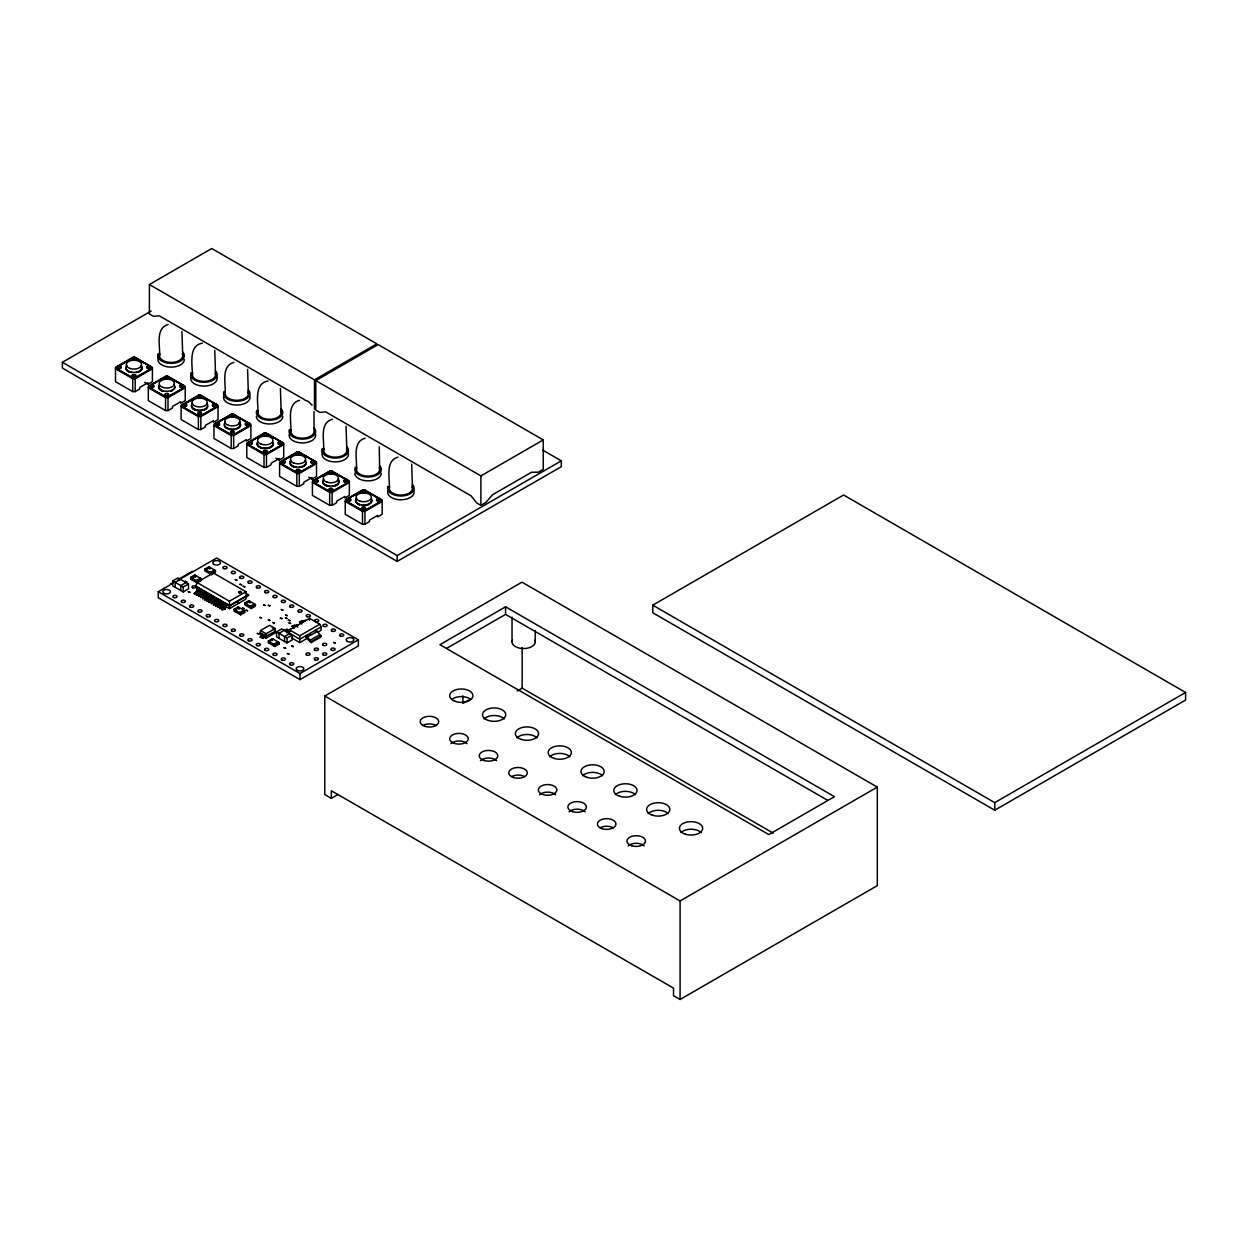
<?xml version="1.0" encoding="UTF-8"?>
<svg xmlns="http://www.w3.org/2000/svg" width="1248" height="1248" viewBox="0 0 1248 1248"><rect width="100%" height="100%" fill="white"/><g stroke="black" fill="none" stroke-linecap="round" stroke-linejoin="round"><path stroke-width="1.5" d="M116.392 367.115L116.392 368.628L132.974 378.206L134.94 378.191L151.507 368.628L151.507 367.13L134.924 357.552L132.974 357.552L116.392 367.489L132.974 357.926M149.214 386.069L149.214 387.582L165.797 397.145L167.762 397.145L184.33 387.582L184.33 386.069L167.747 376.506L165.797 376.506L149.214 386.069L165.797 376.88L167.747 376.88L184.33 386.069M182.036 405.023L182.036 406.52L198.619 416.099L200.585 416.099L217.152 406.52L217.152 405.023L200.569 395.444L198.619 395.444L182.036 405.397L200.569 395.444M214.859 423.977L214.859 425.474L231.442 435.053L233.407 435.053L249.974 425.474L249.974 423.977L233.392 414.398L231.442 414.398L214.859 423.977L231.442 414.773L233.392 414.773L249.974 423.977M247.681 442.915L247.681 444.428L264.264 453.991L266.23 453.991L282.797 444.428L282.797 442.915L266.214 433.352L264.264 433.352L247.681 443.29L264.264 433.352A1.856 1.076 0 0 1 267.103 434.195A1.856 1.076 0 0 1 264.311 435.131A1.856 1.076 0 0 1 264.311 433.274M280.504 461.869L280.504 463.382L297.086 472.945L299.052 472.945L315.619 463.382L315.619 461.869L299.036 452.306L297.086 452.306L280.504 462.244L297.086 452.306M313.326 480.823L313.326 482.321L329.909 491.899L331.874 491.899L348.442 482.321L348.442 480.823L331.859 471.245L329.893 471.245L313.326 480.823L329.893 471.619L331.859 471.619L348.442 480.823M346.148 499.762L346.148 501.275L362.731 510.853L364.697 510.853L381.264 501.275L381.264 499.777L364.681 490.199L362.716 490.199L346.148 499.762L362.716 490.573L364.681 490.573L381.264 499.777M260.239 632.72L260.52 630.536L269.599 625.295L275.184 628.508L275.168 632.939L266.167 638.134L260.598 634.92L260.239 632.72L266.152 636.121L266.167 638.134M260.333 636.605L262.626 637.931L264.342 635.076L263.531 638.149L260.333 637.338L261.144 634.28L262.111 634.483M195.967 586.232L196.903 582.442L213.361 572.941L245.903 591.724L246.839 596.092L245.622 599.305L229.445 608.65L197.2 590.023L195.967 586.232L229.445 605.561L246.839 595.514M195.998 592.176L198.354 587.605L196.295 592.582L194.251 593.767L195.998 592.176L196.981 592.753L199.337 588.182L197.278 593.143L194.251 593.767M198.136 593.408L200.491 588.838L198.432 593.814L196.388 595L198.136 593.408L199.118 593.986L201.474 589.399L199.415 594.376L196.388 595M200.273 594.641L202.613 590.07L200.569 595.046L198.51 596.232L200.273 594.641L201.256 595.218L203.596 590.632L201.552 595.608L198.51 596.232M202.41 595.873L204.75 591.302L202.706 596.279L200.647 597.464L202.41 595.873L203.393 596.45L205.733 591.864L203.689 596.84L200.647 597.464M204.532 597.106L206.887 592.535L204.828 597.511L202.784 598.697L204.532 597.106L205.53 597.683L207.87 593.096L205.811 598.073L202.784 598.697M206.669 598.338L209.024 593.767L206.965 598.744L204.922 599.929L206.669 598.338L207.652 598.915L210.007 594.329L207.948 599.305L204.922 599.929M208.806 599.57L211.146 595L209.102 599.976L207.043 601.162L208.806 599.57L209.789 600.148L212.129 595.561L210.085 600.538L207.043 601.162M210.943 600.803L213.283 596.232L211.24 601.208L209.18 602.394L210.943 600.803L211.926 601.38L214.266 596.794L212.222 601.77L209.18 602.394M213.065 602.035L215.42 597.464L213.361 602.441L211.318 603.626L213.065 602.035L214.063 602.597L216.403 598.026L214.344 603.002L211.318 603.626M215.202 603.268L217.558 598.697L215.498 603.673L213.455 604.843L215.202 603.268L216.185 603.829L218.54 599.258L216.481 604.235L213.455 604.843M217.339 604.5L219.679 599.929L217.636 604.906L215.576 606.076L217.339 604.5L218.322 605.062L220.662 600.491L218.618 605.467L215.576 606.076M219.476 605.732L221.816 601.162L219.773 606.122L217.714 607.308L219.476 605.732L220.459 606.294L222.799 601.723L220.756 606.7L217.714 607.308M221.598 606.965L223.954 602.394L221.894 607.355L219.851 608.54L221.598 606.965L222.596 607.526L224.936 602.956L222.877 607.932L219.851 608.54M223.735 608.197L226.091 603.626L224.032 608.587L221.988 609.773L223.735 608.197L224.718 608.759L227.074 604.188L225.014 609.164L221.988 609.773M289.583 629.928L288.257 632.611L299.754 639.241L321.079 626.933L319.769 624.234L309.598 618.368L289.583 629.928L299.754 635.794L319.769 624.234M224.141 391.42L223.985 391.638A13.229 7.644 0 0 0 238.493 401.185A13.229 7.644 0 0 0 248.227 389.797M256.963 410.374L256.807 410.576A13.229 7.644 0 0 0 271.315 420.139A13.229 7.644 0 0 0 281.05 408.736M355.43 467.22L355.274 467.438A13.229 7.644 0 0 0 369.782 476.986A13.229 7.644 0 0 0 379.517 465.582M288.522 631.426L286.619 632.767L288.928 631.441L286.79 629.257L288.553 630.271L290.566 629.008L286.26 631.613L288.257 630.334L290.238 631.472M117.936 366.896L117.624 367.115A1.856 1.076 0 0 0 117.811 368.41L118.186 368.597A1.856 1.076 0 0 0 120.432 368.488L120.744 368.269A1.856 1.076 0 0 0 120.557 366.974L120.557 366.974M294.169 628.399L292.032 626.231L293.81 627.245L295.807 625.981L297.788 627.12M301.72 624.047L299.582 621.863L301.361 622.892L303.358 621.629M149.386 284.528L211.739 248.524L376.834 343.84L314.48 379.844L149.386 284.528L149.386 313.981L153.488 316.352L159.245 315.791L304.606 399.734M542.786 450.154L561.304 460.84L561.304 466.674L397.192 561.413L62.4 368.129L62.4 362.294L151.148 311.048M116.392 368.628L132.974 377.832L134.94 377.832L151.507 368.628M115.487 368.768L132.725 378.721L135.19 378.721L152.412 368.768M147.904 384.259L152.412 381.654L152.412 367.349L135.19 357.396L132.725 357.396L115.487 367.349L115.487 381.654L132.725 391.607L135.19 391.607L139.698 389.002L139.698 387.488L147.904 382.746L147.904 384.259L144.612 382.372M149.214 387.582L165.797 396.77L167.762 396.77L184.33 387.582M148.309 387.722L165.547 397.675L168.012 397.675L185.234 387.722M168.012 410.561L172.52 407.956L172.52 406.442L180.726 401.7L180.726 403.213L185.234 400.608L185.234 386.303L168.012 376.35L165.547 376.35L148.309 386.303L148.309 400.608L165.547 410.561L168.012 410.561L168.012 397.675M182.036 406.52L198.619 415.724L200.585 415.724L217.152 406.52M181.132 406.676L198.37 416.614L200.834 416.614L218.057 406.676M200.834 429.499L205.343 426.894L205.343 425.381L213.548 420.654L213.548 422.167L218.057 419.562L218.057 405.257L200.834 395.304L198.37 395.304L181.132 405.257L181.132 419.562L198.37 429.499L200.834 429.499L200.834 416.614M315.791 380.593L378.144 344.588L543.239 439.904L543.239 469.357L538.372 472.181L531.554 472.243L492.57 494.738L485.753 502.554L480.886 505.362L476.767 502.991L471.026 495.799L325.65 411.871L319.894 412.417L315.791 410.046L315.791 380.593L480.886 475.909L543.239 439.904M214.859 425.474L231.442 434.678L233.407 434.678L249.974 425.474M213.954 425.615L231.192 435.568L233.657 435.568L250.879 425.615M233.657 448.453L238.165 445.848L238.165 444.335L246.371 439.592L246.371 441.121L250.879 438.5L250.879 424.195L233.657 414.258L231.192 414.258L213.954 424.195L213.954 438.5L231.192 448.453L233.657 448.453L233.657 435.568M247.681 444.428L264.264 453.632L266.23 453.617L282.797 444.428M246.776 444.569L264.014 454.522L266.479 454.522L283.702 444.569M279.193 460.06L283.702 457.454L283.702 443.149L266.479 433.196L264.014 433.196L246.776 443.149L246.776 457.454L264.014 467.407L266.479 467.407L270.988 464.802L270.988 463.289L279.193 458.546L279.193 460.06L275.902 458.172M280.504 463.382L297.086 472.571L299.052 472.571L315.619 463.382M279.599 463.523L296.837 473.476L299.302 473.476L316.524 463.523M312.016 479.014L316.524 476.408L316.524 462.103L299.302 452.15L296.837 452.15L279.599 462.103L279.599 476.408L296.837 486.361L299.302 486.361L303.81 483.756L303.81 482.227L312.016 477.5L312.016 479.014L308.724 477.11M172.739 580.928L177.996 577.902L188.495 583.97L188.495 588.884L183.238 591.926L172.739 585.858L172.739 580.928L183.238 586.997L188.495 583.97M170.43 583.986L173.566 582.176M178.277 579.446L192.41 571.288M178.277 580.164L216.637 558.028L358.363 639.85L358.363 645.918L300.004 679.614L158.278 597.776L158.278 591.724L173.285 583.05M313.326 482.321L329.909 491.525L331.874 491.525L348.442 482.321M180.445 579.322L175.204 582.348L175.204 587.278M312.421 482.477L329.659 492.414L332.124 492.414L349.346 482.477M190.632 577.325L197.184 581.116L197.184 582.816L190.632 579.025L190.632 577.325L194.735 574.954L201.287 578.744L201.287 580.445L198.557 582.02M204.797 569.135L208.9 566.764L215.467 570.554L215.467 572.27L211.364 574.642L204.797 570.851L204.797 569.135L211.364 572.926L215.467 570.554M190.632 579.025L194.735 576.654L194.735 574.954M186.03 582.535L180.773 585.577L180.773 590.507M197.184 581.116L201.287 578.744M332.124 505.3L336.632 502.694L336.632 501.181L344.838 496.454L344.838 497.968L349.346 495.362L349.346 481.057L332.124 471.104L329.659 471.104L312.421 481.057L312.421 495.362L329.659 505.3L332.124 505.3L332.124 492.414M194.251 593.19L196.981 592.753M196.388 594.422L199.118 593.986M198.51 595.655L201.256 595.218M200.647 596.887L203.393 596.45M202.784 598.12L205.53 597.683M204.922 599.352L207.652 598.915M346.148 501.275L362.731 510.479L364.697 510.479L381.264 501.275M207.043 600.584L209.789 600.148M345.244 501.415L362.482 511.368L364.931 511.368L382.169 501.415M209.18 601.817L211.926 601.38M211.318 603.049L214.063 602.597M213.455 604.282L216.185 603.829M215.576 605.514L218.322 605.062M217.714 606.746L220.459 606.294M196.903 582.442L229.445 601.224L245.903 591.724M364.931 524.254L369.455 521.648L369.455 520.135L377.66 515.393L377.66 516.906L382.169 514.301L382.169 499.996L364.931 490.058L362.482 490.058L345.244 499.996L345.244 514.301L362.482 524.254L364.931 524.254L364.931 511.368M219.851 607.979L222.596 607.526M221.988 609.211L224.718 608.759M248.57 595L247.588 594.422L248.57 595L229.445 606.122L195.967 586.794M248.57 595.561L245.528 596.185M234.047 609.305L238.15 606.934L244.717 610.724L244.717 612.44L240.614 614.812L234.047 611.021L234.047 609.305L240.614 613.096L244.717 610.724M244.717 603.065L248.82 600.694L255.372 604.484L255.372 606.185L251.269 608.556L244.717 604.765L244.717 603.065L251.269 606.856L255.372 604.484M254.389 603.907L250.286 606.278L250.286 607.994L254.389 605.623M243.734 610.163L239.632 612.534L239.632 614.234L243.734 611.863L244.717 612.44M62.4 362.294L397.192 555.578L561.304 460.84M260.52 630.536L266.105 633.75L275.184 628.508M260.333 637.338L261.238 636.823M273.702 629.678L274.622 629.148L272.314 627.822M276.541 631.925L281.783 628.898L292.282 634.951L292.282 639.881L287.04 642.923L276.541 636.854L276.541 631.925L287.04 637.993L292.282 634.951M284.248 630.318L278.99 633.344L278.99 638.274M284.482 630.583L286.79 629.257M292.032 626.231L298.116 624.655L293.81 627.245M299.582 621.863L305.666 620.287L301.361 622.892M299.582 622.814L301.891 620.537M268.304 641.035L272.407 638.664L278.975 642.455L278.975 644.155L274.872 646.526L268.304 642.736L268.304 641.035L274.872 644.826L278.975 642.455M273.39 639.226L269.287 641.597L269.287 643.297M289.832 633.532L284.575 636.574L284.575 641.488M305.495 636.87L311.236 642.611L321.079 636.932L321.079 635.981L311.236 641.675L307.46 637.073L305.495 635.934L305.495 636.87L310.424 634.031M307.46 637.073L317.304 631.379L321.079 635.981M291.548 637.884L299.754 642.611L307.96 637.884M317.803 632.19L321.079 630.302L321.079 626.933M309.473 640.645L319.316 634.967M158.278 591.724L300.004 673.546L358.363 639.85M324.761 696.025L521.96 582.161L877.297 787.098L877.297 885.628L680.082 999.476L673.514 995.701L673.514 988.12L331.328 790.764L331.328 798.346L324.761 794.555L324.761 696.025L680.082 900.947L877.297 787.098M505.565 606.793L439.92 644.686L768.799 834.569L834.444 796.676L505.565 606.793L505.565 614.375L827.705 800.358M446.659 648.383L505.565 614.375M471.104 698.693L462.899 703.435L462.899 695.854M652.766 605.186L843.586 495.004L1185.6 692.468L1185.6 700.05L994.765 810.217L652.766 612.768L652.766 605.186L994.765 802.636L1185.6 692.468M331.328 798.346L337.896 794.555M517.14 691.064L522.163 688.163L773.183 833.102M147.716 366.787L147.358 366.974A1.856 1.076 0 0 0 147.155 368.269L147.467 368.488A1.856 1.076 0 0 0 149.729 368.597L150.088 368.41A1.856 1.076 0 0 0 150.29 367.115L149.978 366.896A1.856 1.076 0 0 0 149.12 366.647M279.006 442.588L278.632 442.759A1.856 1.076 0 0 0 278.444 444.07L278.756 444.272A1.856 1.076 0 0 0 281.018 444.397L281.377 444.21A1.856 1.076 0 0 0 281.58 442.915L281.315 442.728M237.65 602.503L239.226 603.018L237.65 603.268M168.215 324.511C154.97 328.146 160.399 346.258 159.526 355.711M233.86 362.419C220.615 366.054 226.044 384.166 225.17 393.604A11.606 6.692 0 0 0 238.29 400.249A11.606 6.692 0 0 0 247.978 391.872M299.504 400.312C286.26 403.946 291.689 422.058 290.815 431.512M332.327 419.266C319.082 422.9 324.511 441.012 323.638 450.466M365.149 438.22C351.905 441.839 357.334 459.95 356.46 469.404M397.972 457.158C384.712 460.793 390.156 478.904 389.267 488.358M202.441 343.138C188.027 345.446 192.566 365.009 192.348 374.665M268.086 381.03C253.672 383.354 258.211 402.917 257.993 412.558M305.308 400.312L308.209 401.372L312.125 405.179M153.005 385.741L153.379 385.913A1.856 1.076 0 0 1 153.566 387.223L153.254 387.426A1.856 1.076 0 0 1 151.008 387.535L150.634 387.364A1.856 1.076 0 0 1 150.446 386.053L150.758 385.85A1.856 1.076 0 0 1 151.616 385.585M251.472 442.588L251.846 442.759A1.856 1.076 0 0 1 252.034 444.07L251.722 444.288A1.856 1.076 0 0 1 249.46 444.397L249.101 444.21A1.856 1.076 0 0 1 248.914 442.915M202.238 396.786L217.152 405.023M317.304 631.379L315.338 630.24L315.338 631.192M201.287 580.445L200.304 578.183L196.201 580.538L196.201 582.254M197.496 588.104L198.775 589.056M199.633 589.321L200.912 590.288M201.77 590.554L203.05 591.521M203.908 591.786L205.187 592.753M206.029 593.018L207.308 593.986M208.166 594.251L209.446 595.218M210.304 595.483L211.583 596.45M212.441 596.716L213.72 597.683M214.562 597.948L215.842 598.915M216.7 599.18L217.979 600.148M218.837 600.413L220.116 601.38M220.974 601.645L222.253 602.612M223.096 602.878L224.375 603.845M225.233 604.11L226.512 605.077M196.295 592.582L197.278 593.143M198.432 593.814L199.415 594.376M200.569 595.046L201.552 595.608M202.706 596.279L203.689 596.84M204.828 597.511L205.811 598.073M206.965 598.744L207.948 599.305M209.102 599.976L210.085 600.538M211.24 601.208L212.222 601.77M213.361 602.441L214.344 603.002M215.498 603.673L216.481 604.235M217.636 604.906L218.618 605.467M219.773 606.122L220.756 606.7M221.894 607.355L222.877 607.932M224.032 608.587L225.014 609.164M278.975 644.155L277.992 641.878L273.889 644.249L273.889 645.949M261.144 634.28L263.437 635.606M260.723 636.371L263.531 638.149M239.132 593.377L239.429 592.114L241.472 592.597M411.7 464.147L412.48 488.358M346.055 426.239L346.835 450.466M280.41 388.346L281.19 412.558M247.588 369.392L248.368 393.604M214.765 350.438L215.545 374.665M181.943 331.5L182.723 355.711M379.267 446.862L379.657 469.404M266.105 633.75L266.152 636.121L275.418 631.285M994.765 802.636L994.765 810.217M680.082 900.947L680.082 999.476M535.22 630.474L535.22 641.846M522.163 647.525L522.163 688.163M512.023 617.214L512.023 641.846M480.886 475.909L480.886 505.362M397.192 555.578L397.192 561.413M362.482 511.368L362.482 524.254M329.659 492.414L329.659 505.3M315.619 461.869L299.036 452.306M314.48 379.844L314.48 409.297M314.012 411.419L314.012 431.512A11.606 6.692 0 0 1 300.893 438.157A11.606 6.692 0 0 1 291.205 429.78M311.236 641.675L311.236 642.611M309.598 618.368L309.598 620.287M300.004 673.546L300.004 679.614M299.754 635.794L299.754 642.611M299.302 473.476L299.302 486.361M296.837 473.476L296.837 486.361M294.341 624.905L294.341 625.841M287.04 637.993L287.04 642.923M282.797 442.915L266.214 433.352M274.872 644.826L274.872 646.526M272.407 638.664L272.407 640.364M266.479 454.522L266.479 467.407M264.014 454.522L264.014 467.407M251.269 606.856L251.269 608.556M249.803 602.971L249.803 601.255L245.7 603.626L245.7 605.327M248.82 600.694L248.82 602.394M240.614 613.096L240.614 614.812M239.132 609.211L239.132 607.511L235.03 609.882L235.03 611.582M238.15 606.934L238.15 608.65M231.192 435.568L231.192 448.453M229.445 601.224L229.445 608.65M214.484 571.693L214.484 569.993L210.382 572.364L210.382 574.064M211.364 572.926L211.364 574.642M209.882 569.041L209.882 567.341L205.78 569.712L205.78 571.412M208.9 566.764L208.9 568.48M198.37 416.614L198.37 429.499M195.718 577.231L195.718 575.515L191.615 577.886L191.615 579.602M183.238 586.997L183.238 591.926M165.547 397.675L165.547 410.561M151.507 367.13L134.924 357.552M135.19 378.721L135.19 391.607M132.725 378.721L132.725 391.607M422.869 725.478A9.282 5.366 0 0 1 435.989 725.478M681.018 832.572A11.606 6.692 0 0 1 701.111 832.572M615.373 794.68A11.606 6.692 0 0 1 635.466 794.68M648.196 813.634A11.606 6.692 0 0 1 668.288 813.634M628.165 845.972A9.282 5.366 0 0 1 644.249 845.972M600.101 827.798A9.282 5.366 0 0 1 613.236 827.798M451.792 699.442A11.606 6.692 0 0 1 470.184 698.958M484.084 718.879A11.606 6.692 0 0 1 504.192 718.879M549.728 756.772A11.606 6.692 0 0 1 569.837 756.772M516.906 737.833A11.606 6.692 0 0 1 537.014 737.833M539.542 794.804A9.282 5.366 0 0 1 555.625 794.804M569.088 811.855A9.282 5.366 0 0 1 585.172 811.855M511.477 776.646A9.282 5.366 0 0 1 524.612 776.646M582.551 775.726A11.606 6.692 0 0 1 602.659 775.726M480.464 760.703A9.282 5.366 0 0 1 496.548 760.703M450.934 743.636A9.282 5.366 0 0 1 467.002 743.636M534.83 640.115A11.606 6.692 0 0 1 523.63 648.554A11.606 6.692 0 0 1 512.413 640.115M371.561 499.122A8.128 4.696 0 0 1 362.653 504.988A8.128 4.696 0 0 1 356.678 497.999M363.714 507.796A1.856 1.076 0 0 1 365.508 509.137A1.856 1.076 0 0 1 362.778 509.792A1.856 1.076 0 0 1 362.388 508.108M371.561 499.699A8.128 4.696 0 0 1 370.75 503.256M369.455 504.239A8.128 4.696 0 0 1 367.77 504.972M365.804 505.44A8.128 4.696 0 0 1 361.608 505.44M359.642 504.972A8.128 4.696 0 0 1 357.958 504.239M355.867 502.133A8.128 4.696 0 0 1 355.867 499.699M371.374 500.916A7.66 4.415 0 0 1 367.536 504.754M365.695 505.19A7.66 4.415 0 0 1 361.733 505.19M359.876 504.754A7.66 4.415 0 0 1 356.054 500.916M311.454 461.713A1.856 1.076 0 0 0 311.267 463.024L311.579 463.226A1.856 1.076 0 0 0 313.841 463.336L314.2 463.164A1.856 1.076 0 0 0 314.402 461.854L314.09 461.651A1.856 1.076 0 0 0 313.685 461.479M282.906 461.386A1.856 1.076 0 0 0 282.048 461.651L281.736 461.854A1.856 1.076 0 0 0 281.923 463.164L282.282 463.336A1.856 1.076 0 0 0 284.544 463.226L284.856 463.024A1.856 1.076 0 0 0 284.669 461.713L284.294 461.542A1.856 1.076 0 0 0 283.858 461.417M305.105 460.091A8.128 4.696 0 0 1 298.069 467.126A8.128 4.696 0 0 1 291.034 460.091M298.99 452.977A1.856 1.076 0 0 1 299.38 454.662A1.856 1.076 0 0 1 296.462 454.444A1.856 1.076 0 0 1 297.586 452.868M298.99 470.044A1.856 1.076 0 0 1 299.676 471.494A1.856 1.076 0 0 1 297.133 471.9A1.856 1.076 0 0 1 296.462 470.434M306.181 463.024A8.128 4.696 0 0 1 302.125 467.08M293.998 467.08A8.128 4.696 0 0 1 291.034 460.668M305.464 464.162A7.66 4.415 0 0 1 300.05 467.282M296.088 467.282A7.66 4.415 0 0 1 291.424 460.808M273.094 442.276A8.128 4.696 0 0 1 265.247 448.172A8.128 4.696 0 0 1 257.4 442.276M266.557 434.195A1.856 1.076 0 0 1 266.557 435.724M266.167 435.895A1.856 1.076 0 0 1 264.311 435.895M263.921 435.724A1.856 1.076 0 0 1 263.921 434.195M266.557 451.261A1.856 1.076 0 0 1 266.557 452.774A1.856 1.076 0 0 1 263.921 452.774A1.856 1.076 0 0 1 263.921 451.261M264.311 451.09A1.856 1.076 0 0 1 266.167 451.09M273.094 442.853A8.128 4.696 0 0 1 267.337 448.594M263.141 448.594A8.128 4.696 0 0 1 257.4 442.853M272.906 444.07A7.66 4.415 0 0 1 265.247 448.484A7.66 4.415 0 0 1 257.587 444.07M219.024 423.821A1.856 1.076 0 0 1 219.211 425.116L218.899 425.334A1.856 1.076 0 0 1 216.653 425.443L216.278 425.256A1.856 1.076 0 0 1 216.091 423.961L216.403 423.743A1.856 1.076 0 0 1 218.65 423.634M239.46 422.198A8.128 4.696 0 0 1 232.424 429.234A8.128 4.696 0 0 1 225.389 422.198M234.031 415.475A1.856 1.076 0 0 1 233.345 416.941A1.856 1.076 0 0 1 230.818 416.551A1.856 1.076 0 0 1 231.488 415.085M231.941 414.976A1.856 1.076 0 0 1 232.892 414.976M239.46 422.776A8.128 4.696 0 0 1 238.165 428.438M236.48 429.172A8.128 4.696 0 0 1 228.353 429.172M226.668 428.438A8.128 4.696 0 0 1 224.297 425.116M239.054 422.9A7.66 4.415 0 0 1 235.357 429.203A7.66 4.415 0 0 1 225.014 426.254M345.088 480.371A1.856 1.076 0 0 0 344.651 480.48L344.276 480.667A1.856 1.076 0 0 0 344.089 481.962L344.401 482.18A1.856 1.076 0 0 0 346.663 482.29L347.022 482.102A1.856 1.076 0 0 0 347.225 480.808L346.913 480.589A1.856 1.076 0 0 0 346.507 480.433M315.26 480.433A1.856 1.076 0 0 0 314.87 480.589L314.558 480.808A1.856 1.076 0 0 0 314.746 482.102L315.104 482.29A1.856 1.076 0 0 0 317.366 482.18L317.678 481.962A1.856 1.076 0 0 0 317.491 480.667L317.117 480.48A1.856 1.076 0 0 0 316.196 480.324M337.927 479.045A8.128 4.696 0 0 1 330.892 486.08A8.128 4.696 0 0 1 323.856 479.045M331.36 488.873A1.856 1.076 0 0 1 332.498 490.448A1.856 1.076 0 0 1 329.566 490.667A1.856 1.076 0 0 1 329.956 488.982M338.738 483.179A8.128 4.696 0 0 1 334.948 486.034M326.82 486.034A8.128 4.696 0 0 1 322.764 481.962M337.927 479.622A8.128 4.696 0 0 1 339.004 481.962M338.286 483.116A7.66 4.415 0 0 1 332.873 486.236M328.91 486.236A7.66 4.415 0 0 1 323.482 483.116M337.522 479.762A7.66 4.415 0 0 1 338.551 481.962M206.638 403.244A8.128 4.696 0 0 1 199.602 410.28A8.128 4.696 0 0 1 192.566 403.244M200.522 413.182A1.856 1.076 0 0 1 200.912 414.866A1.856 1.076 0 0 1 197.995 414.648A1.856 1.076 0 0 1 199.118 413.088M207.714 406.162A8.128 4.696 0 0 1 203.658 410.233M201.692 410.701A8.128 4.696 0 0 1 197.496 410.701M195.53 410.233A8.128 4.696 0 0 1 191.474 406.162M206.996 407.316A7.66 4.415 0 0 1 199.602 410.592A7.66 4.415 0 0 1 192.192 407.316M173.815 384.29A8.128 4.696 0 0 1 167.84 391.295A8.128 4.696 0 0 1 158.933 385.429M167.7 394.243A1.856 1.076 0 0 1 168.293 395.788A1.856 1.076 0 0 1 165.578 395.99A1.856 1.076 0 0 1 165.469 394.415M172.52 390.53A8.128 4.696 0 0 1 170.836 391.279M162.708 391.279A8.128 4.696 0 0 1 158.933 386.006M174.892 387.223A8.128 4.696 0 0 1 174.626 388.424M174.174 388.362A7.66 4.415 0 0 1 170.602 391.045M162.942 391.045A7.66 4.415 0 0 1 159.37 386.069M140.993 365.336A8.128 4.696 0 0 1 133.957 372.372A8.128 4.696 0 0 1 126.922 365.336M133.957 358.082A1.856 1.076 0 0 1 135.704 359.533A1.856 1.076 0 0 1 132.756 359.986A1.856 1.076 0 0 1 133.021 358.238M135.268 375.461A1.856 1.076 0 0 1 135.143 377.036A1.856 1.076 0 0 1 132.428 376.834A1.856 1.076 0 0 1 133.021 375.289M140.993 365.929A8.128 4.696 0 0 1 138.013 372.325M129.886 372.325A8.128 4.696 0 0 1 126.922 370.609M126.11 369.486A8.128 4.696 0 0 1 125.83 368.269M140.587 366.054A7.66 4.415 0 0 1 135.938 372.544M131.976 372.544A7.66 4.415 0 0 1 126.547 369.408M315.198 433.321A13.229 7.644 0 0 1 302.406 442.931A13.229 7.644 0 0 1 289.63 433.321L289.63 429.53A13.229 7.644 0 0 0 304.138 439.078A13.229 7.644 0 0 0 313.872 427.69M412.09 486.626A11.606 6.692 0 0 1 400.873 495.05A11.606 6.692 0 0 1 389.672 486.626M413.65 490.168A13.229 7.644 0 0 1 400.873 499.793A13.229 7.644 0 0 1 388.097 490.168L388.097 486.377A13.229 7.644 0 0 0 402.605 495.924A13.229 7.644 0 0 0 412.339 484.536M379.267 467.672A11.606 6.692 0 0 1 368.051 476.112A11.606 6.692 0 0 1 356.85 467.672M381.28 473.195A13.229 7.644 0 0 1 368.051 480.839A13.229 7.644 0 0 1 354.822 473.195M346.445 448.718A11.606 6.692 0 0 1 335.228 457.158A11.606 6.692 0 0 1 324.028 448.718M348.02 452.275A13.229 7.644 0 0 1 335.228 461.885A13.229 7.644 0 0 1 322.452 452.275L322.452 448.484A13.229 7.644 0 0 0 336.96 458.032A13.229 7.644 0 0 0 346.694 446.644M280.8 410.826A11.606 6.692 0 0 1 269.584 419.266A11.606 6.692 0 0 1 258.383 410.826M282.812 416.348A13.229 7.644 0 0 1 269.584 423.992A13.229 7.644 0 0 1 256.355 416.348M249.553 395.429A13.229 7.644 0 0 1 236.761 405.038A13.229 7.644 0 0 1 223.985 395.429M215.155 372.934A11.606 6.692 0 0 1 203.939 381.358A11.606 6.692 0 0 1 192.738 372.934M216.731 376.475A13.229 7.644 0 0 1 203.939 386.084A13.229 7.644 0 0 1 191.162 376.475L191.162 372.684A13.229 7.644 0 0 0 205.67 382.231A13.229 7.644 0 0 0 215.405 370.843M182.333 353.98A11.606 6.692 0 0 1 171.116 362.404A11.606 6.692 0 0 1 159.916 353.98M184.345 359.502A13.229 7.644 0 0 1 169.4 367.068A13.229 7.644 0 0 1 158.34 357.521L158.34 353.73A13.229 7.644 0 0 0 172.848 363.277A13.229 7.644 0 0 0 182.582 351.889M238.774 591.833C240.817 595.093 242.674 589.446 238.774 591.833M185.203 581.365L186.779 581.896L185.203 581.365M188.292 591.724L189.868 592.238L188.292 591.724M235.31 579.587L236.886 580.117L235.31 579.587M240.053 584.251L241.628 584.782L240.053 584.251M243.22 586.279L244.811 586.81L243.22 586.279M242.393 608.041L243.968 608.556L242.393 608.041M245.981 610.194L247.556 610.724L245.981 610.194M263.578 604.952L265.153 605.483L263.578 604.952M268.32 605.296L269.896 605.81L268.32 605.296M259.99 617.417L261.565 617.947L259.99 617.417M268.32 619.928L269.896 620.443L268.32 619.928M257.322 633.407L258.898 633.922L257.322 633.407M281.33 609.523L282.906 610.054L281.33 609.523M272.828 622.518L274.404 623.048L272.828 622.518M280.41 618.15L281.986 618.665L280.41 618.15M285.667 615.108L287.243 615.638L285.667 615.108M285.496 617.994L287.071 618.524L285.496 617.994M288.413 620.162L289.988 620.693L288.413 620.162M288.99 622.908L290.581 623.438L288.99 622.908M284.076 647.79L285.652 648.32L284.076 647.79M291.751 646.058L293.327 646.589L291.751 646.058M287.414 653.562L288.99 654.092L287.414 653.562M333.684 642.455L335.26 642.97L333.684 642.455M117.936 366.132L117.624 366.35A1.856 1.076 0 0 0 117.811 367.645L118.186 367.832A1.856 1.076 0 0 0 120.432 367.723L120.744 367.505A1.856 1.076 0 0 0 120.557 366.21L120.182 366.023A1.856 1.076 0 0 0 117.936 366.132M150.758 385.086L150.446 385.304A1.856 1.076 0 0 0 150.634 386.599L151.008 386.786A1.856 1.076 0 0 0 153.254 386.677L153.566 386.459A1.856 1.076 0 0 0 153.379 385.164L153.005 384.977A1.856 1.076 0 0 0 150.758 385.086M183.581 404.04L183.269 404.243A1.856 1.076 0 0 0 183.456 405.553L183.83 405.725A1.856 1.076 0 0 0 186.077 405.616L186.389 405.413A1.856 1.076 0 0 0 186.202 404.102L185.827 403.931A1.856 1.076 0 0 0 183.581 404.04M183.581 404.789L183.269 405.007A1.856 1.076 0 0 0 183.456 406.302L183.83 406.489A1.856 1.076 0 0 0 186.077 406.38L186.389 406.162A1.856 1.076 0 0 0 186.202 404.867L185.827 404.68A1.856 1.076 0 0 0 183.581 404.789M216.403 422.978L216.091 423.197A1.856 1.076 0 0 0 216.278 424.492L216.653 424.679A1.856 1.076 0 0 0 218.899 424.57L219.211 424.351A1.856 1.076 0 0 0 219.024 423.056L218.65 422.869A1.856 1.076 0 0 0 216.403 422.978M249.226 441.932L248.914 442.151A1.856 1.076 0 0 0 249.101 443.446L249.46 443.633A1.856 1.076 0 0 0 251.722 443.524L252.034 443.305A1.856 1.076 0 0 0 251.846 442.01L251.472 441.823A1.856 1.076 0 0 0 249.226 441.932M282.048 460.886L281.736 461.105A1.856 1.076 0 0 0 281.923 462.4L282.282 462.571A1.856 1.076 0 0 0 284.544 462.478L284.856 462.259A1.856 1.076 0 0 0 284.669 460.949L284.294 460.777A1.856 1.076 0 0 0 282.048 460.886M314.87 479.84L314.558 480.043A1.856 1.076 0 0 0 314.746 481.354L315.104 481.525A1.856 1.076 0 0 0 317.366 481.416L317.678 481.213A1.856 1.076 0 0 0 317.491 479.903L317.117 479.731A1.856 1.076 0 0 0 314.87 479.84M347.693 498.779L347.381 498.997A1.856 1.076 0 0 0 347.568 500.292L347.927 500.479A1.856 1.076 0 0 0 350.189 500.37L350.501 500.152A1.856 1.076 0 0 0 350.314 498.857L349.939 498.67A1.856 1.076 0 0 0 347.693 498.779M347.693 499.543L347.381 499.762A1.856 1.076 0 0 0 347.568 501.056L347.927 501.244A1.856 1.076 0 0 0 350.189 501.134L350.501 500.916A1.856 1.076 0 0 0 350.314 499.621L349.939 499.434A1.856 1.076 0 0 0 347.693 499.543M147.716 366.023L147.358 366.21A1.856 1.076 0 0 0 147.155 367.505L147.467 367.723A1.856 1.076 0 0 0 149.729 367.832L150.088 367.645A1.856 1.076 0 0 0 150.29 366.35L149.978 366.132A1.856 1.076 0 0 0 147.716 366.023M180.539 384.977L180.18 385.148A1.856 1.076 0 0 0 179.977 386.459L180.289 386.677A1.856 1.076 0 0 0 182.551 386.786L182.91 386.599A1.856 1.076 0 0 0 183.113 385.304L182.801 385.086A1.856 1.076 0 0 0 180.539 384.977M180.539 385.741L180.18 385.913A1.856 1.076 0 0 0 179.977 387.223L180.289 387.426A1.856 1.076 0 0 0 182.551 387.535L182.91 387.364A1.856 1.076 0 0 0 183.113 386.053L182.801 385.85A1.856 1.076 0 0 0 180.539 385.741M213.361 403.931L212.987 404.102A1.856 1.076 0 0 0 212.8 405.413L213.112 405.616A1.856 1.076 0 0 0 215.374 405.725L215.732 405.553A1.856 1.076 0 0 0 215.935 404.243L215.623 404.04A1.856 1.076 0 0 0 213.361 403.931M213.361 404.68L212.987 404.867A1.856 1.076 0 0 0 212.8 406.162L213.112 406.38A1.856 1.076 0 0 0 215.374 406.489L215.732 406.318A1.856 1.076 0 0 0 215.935 405.007L215.623 404.789A1.856 1.076 0 0 0 213.361 404.68M246.184 422.869L245.809 423.056A1.856 1.076 0 0 0 245.622 424.351L245.934 424.57A1.856 1.076 0 0 0 248.196 424.679L248.555 424.492A1.856 1.076 0 0 0 248.758 423.197L248.446 422.978A1.856 1.076 0 0 0 246.184 422.869M246.184 423.634L245.809 423.821A1.856 1.076 0 0 0 245.622 425.116L245.934 425.334A1.856 1.076 0 0 0 248.196 425.443L248.555 425.256A1.856 1.076 0 0 0 248.758 423.961L248.446 423.743A1.856 1.076 0 0 0 246.184 423.634M279.006 441.823L278.632 442.01A1.856 1.076 0 0 0 278.444 443.305L278.756 443.524A1.856 1.076 0 0 0 281.018 443.633L281.377 443.446A1.856 1.076 0 0 0 281.58 442.151L281.268 441.932A1.856 1.076 0 0 0 279.006 441.823M311.828 460.777L311.454 460.949A1.856 1.076 0 0 0 311.267 462.259L311.579 462.462A1.856 1.076 0 0 0 313.841 462.587L314.2 462.4A1.856 1.076 0 0 0 314.402 461.105L314.09 460.886A1.856 1.076 0 0 0 311.828 460.777M344.651 479.731L344.276 479.903A1.856 1.076 0 0 0 344.089 481.198L344.401 481.416A1.856 1.076 0 0 0 346.663 481.525L347.022 481.354A1.856 1.076 0 0 0 347.225 480.043L346.913 479.84A1.856 1.076 0 0 0 344.651 479.731M377.473 498.67L377.099 498.857A1.856 1.076 0 0 0 376.912 500.152L377.224 500.37A1.856 1.076 0 0 0 379.486 500.479L379.844 500.292A1.856 1.076 0 0 0 380.047 498.997L379.735 498.779A1.856 1.076 0 0 0 377.473 498.67M377.473 499.434L377.099 499.621A1.856 1.076 0 0 0 376.912 500.916L377.224 501.134A1.856 1.076 0 0 0 379.486 501.244L379.844 501.056A1.856 1.076 0 0 0 380.047 499.762L379.735 499.543A1.856 1.076 0 0 0 377.473 499.434M246.433 593.767L245.45 593.19L246.433 593.767M290.16 664.778A2.122 1.232 0 0 0 293.717 664.232A2.122 1.232 0 0 0 291.112 662.735A2.122 1.232 0 0 0 290.16 664.778M163.909 593.284A3.838 2.215 0 0 0 170.321 592.285A3.838 2.215 0 0 0 165.625 589.586A3.838 2.215 0 0 0 163.909 593.284M206.794 616.652A2.122 1.232 0 0 0 210.35 616.106A2.122 1.232 0 0 0 207.745 614.593A2.122 1.232 0 0 0 206.794 616.652M198.463 611.832A2.122 1.232 0 0 0 202.004 611.286A2.122 1.232 0 0 0 199.415 609.788A2.122 1.232 0 0 0 198.463 611.832M281.83 659.974A2.122 1.232 0 0 0 285.371 659.412A2.122 1.232 0 0 0 282.781 657.914A2.122 1.232 0 0 0 281.83 659.974M273.499 597.402A2.122 1.232 0 0 0 277.04 596.84A2.122 1.232 0 0 0 274.435 595.343A2.122 1.232 0 0 0 273.499 597.402M265.153 592.582A2.122 1.232 0 0 0 268.71 592.036A2.122 1.232 0 0 0 266.105 590.538A2.122 1.232 0 0 0 265.153 592.582M256.823 587.777A2.122 1.232 0 0 0 260.364 587.215A2.122 1.232 0 0 0 257.774 585.718A2.122 1.232 0 0 0 256.823 587.777M248.477 582.956A2.122 1.232 0 0 0 252.034 582.41A2.122 1.232 0 0 0 249.428 580.913A2.122 1.232 0 0 0 248.477 582.956M181.787 602.207A2.122 1.232 0 0 0 185.328 601.661A2.122 1.232 0 0 0 182.738 600.163A2.122 1.232 0 0 0 181.787 602.207M173.456 597.402A2.122 1.232 0 0 0 176.998 596.84A2.122 1.232 0 0 0 174.408 595.343A2.122 1.232 0 0 0 173.456 597.402M223.47 568.511A2.122 1.232 0 0 0 227.027 567.965A2.122 1.232 0 0 0 224.422 566.467A2.122 1.232 0 0 0 223.47 568.511M331.516 650.146A2.122 1.232 0 0 0 335.057 649.6A2.122 1.232 0 0 0 332.467 648.102A2.122 1.232 0 0 0 331.516 650.146M323.185 645.341A2.122 1.232 0 0 0 326.726 644.779A2.122 1.232 0 0 0 324.137 643.282A2.122 1.232 0 0 0 323.185 645.341M323.185 654.966A2.122 1.232 0 0 0 326.726 654.42A2.122 1.232 0 0 0 324.137 652.907A2.122 1.232 0 0 0 323.185 654.966M314.839 659.771A2.122 1.232 0 0 0 318.396 659.225A2.122 1.232 0 0 0 315.791 657.727A2.122 1.232 0 0 0 314.839 659.771M306.509 654.966A2.122 1.232 0 0 0 310.05 654.42A2.122 1.232 0 0 0 307.46 652.907A2.122 1.232 0 0 0 306.509 654.966M240.146 578.136A2.122 1.232 0 0 0 243.688 577.59A2.122 1.232 0 0 0 241.098 576.092A2.122 1.232 0 0 0 240.146 578.136M231.8 573.331A2.122 1.232 0 0 0 235.357 572.785A2.122 1.232 0 0 0 232.752 571.288A2.122 1.232 0 0 0 231.8 573.331M314.839 650.146A2.122 1.232 0 0 0 318.396 649.6A2.122 1.232 0 0 0 315.791 648.102A2.122 1.232 0 0 0 314.839 650.146M231.8 631.082A2.122 1.232 0 0 0 235.357 630.536A2.122 1.232 0 0 0 232.752 629.039A2.122 1.232 0 0 0 231.8 631.082M248.477 640.723A2.122 1.232 0 0 0 252.034 640.162A2.122 1.232 0 0 0 249.428 638.664A2.122 1.232 0 0 0 248.477 640.723M240.146 635.903A2.122 1.232 0 0 0 243.688 635.357A2.122 1.232 0 0 0 241.098 633.859A2.122 1.232 0 0 0 240.146 635.903M256.823 645.528A2.122 1.232 0 0 0 260.364 644.982A2.122 1.232 0 0 0 257.774 643.484A2.122 1.232 0 0 0 256.823 645.528M223.47 626.278A2.122 1.232 0 0 0 227.027 625.732A2.122 1.232 0 0 0 224.422 624.234A2.122 1.232 0 0 0 223.47 626.278M273.499 655.153A2.122 1.232 0 0 0 277.04 654.607A2.122 1.232 0 0 0 274.435 653.11A2.122 1.232 0 0 0 273.499 655.153M331.843 631.082A2.122 1.232 0 0 0 335.4 630.536A2.122 1.232 0 0 0 332.795 629.039A2.122 1.232 0 0 0 331.843 631.082M323.513 626.278A2.122 1.232 0 0 0 327.07 625.732A2.122 1.232 0 0 0 324.464 624.234A2.122 1.232 0 0 0 323.513 626.278M213.923 564.408A3.838 2.215 0 0 0 220.334 563.41A3.838 2.215 0 0 0 215.639 560.695A3.838 2.215 0 0 0 213.923 564.408M347.318 641.41A3.838 2.215 0 0 0 353.73 640.427A3.838 2.215 0 0 0 349.034 637.712A3.838 2.215 0 0 0 347.318 641.41M265.153 650.348A2.122 1.232 0 0 0 268.71 649.787A2.122 1.232 0 0 0 266.105 648.289A2.122 1.232 0 0 0 265.153 650.348M192.566 587.699A1.888 1.092 0 0 0 195.718 587.2A1.888 1.092 0 0 0 193.409 585.874A1.888 1.092 0 0 0 192.566 587.699M297.289 670.301A3.838 2.215 0 0 0 303.701 669.302A3.838 2.215 0 0 0 299.005 666.588A3.838 2.215 0 0 0 297.289 670.301M306.836 616.652A2.122 1.232 0 0 0 310.393 616.106A2.122 1.232 0 0 0 307.788 614.593A2.122 1.232 0 0 0 306.836 616.652M298.506 611.832A2.122 1.232 0 0 0 302.047 611.286A2.122 1.232 0 0 0 299.458 609.788A2.122 1.232 0 0 0 298.506 611.832M190.117 607.027A2.122 1.232 0 0 0 193.674 606.481A2.122 1.232 0 0 0 191.069 604.968A2.122 1.232 0 0 0 190.117 607.027M215.14 621.457A2.122 1.232 0 0 0 218.681 620.911A2.122 1.232 0 0 0 216.091 619.414A2.122 1.232 0 0 0 215.14 621.457M340.189 635.903A2.122 1.232 0 0 0 343.73 635.357A2.122 1.232 0 0 0 341.141 633.859A2.122 1.232 0 0 0 340.189 635.903M315.182 621.457A2.122 1.232 0 0 0 318.724 620.911A2.122 1.232 0 0 0 316.134 619.414A2.122 1.232 0 0 0 315.182 621.457M290.16 607.027A2.122 1.232 0 0 0 293.717 606.481A2.122 1.232 0 0 0 291.112 604.968A2.122 1.232 0 0 0 290.16 607.027M281.83 602.207A2.122 1.232 0 0 0 285.371 601.661A2.122 1.232 0 0 0 282.781 600.163A2.122 1.232 0 0 0 281.83 602.207M424.788 726.32A9.282 5.366 0 0 0 438.719 721.687A9.282 5.366 0 0 0 424.788 717.038A9.282 5.366 0 0 0 424.788 726.32M685.261 834.148A11.606 6.692 0 0 0 702.671 828.344A11.606 6.692 0 0 0 685.261 822.541A11.606 6.692 0 0 0 685.261 834.148M619.616 796.255A11.606 6.692 0 0 0 637.026 790.452A11.606 6.692 0 0 0 619.616 784.649A11.606 6.692 0 0 0 619.616 796.255M652.439 815.194A11.606 6.692 0 0 0 669.848 809.39A11.606 6.692 0 0 0 652.439 803.587A11.606 6.692 0 0 0 652.439 815.194M631.566 845.707A9.282 5.366 0 0 0 645.497 841.074A9.282 5.366 0 0 0 631.566 836.425A9.282 5.366 0 0 0 631.566 845.707M602.02 828.656A9.282 5.366 0 0 0 615.95 824.008A9.282 5.366 0 0 0 602.02 819.374A9.282 5.366 0 0 0 602.02 828.656M454.678 701.189A11.606 6.692 0 0 0 472.883 696.259A11.606 6.692 0 0 0 456.378 689.629A11.606 6.692 0 0 0 454.678 701.189M485.924 719.378A11.606 6.692 0 0 0 505.346 716.383A11.606 6.692 0 0 0 491.135 708.178A11.606 6.692 0 0 0 485.924 719.378M553.972 758.347A11.606 6.692 0 0 0 571.381 752.544A11.606 6.692 0 0 0 553.972 746.741A11.606 6.692 0 0 0 553.972 758.347M521.149 739.393A11.606 6.692 0 0 0 538.559 733.59A11.606 6.692 0 0 0 521.149 727.802A11.606 6.692 0 0 0 521.149 739.393M541.024 793.697A9.282 5.366 0 0 0 556.561 791.294A9.282 5.366 0 0 0 545.189 784.727A9.282 5.366 0 0 0 541.024 793.697M572.489 811.606A9.282 5.366 0 0 0 586.42 806.957A9.282 5.366 0 0 0 572.489 802.324A9.282 5.366 0 0 0 572.489 811.606M513.412 777.488A9.282 5.366 0 0 0 527.327 772.855A9.282 5.366 0 0 0 513.412 768.206A9.282 5.366 0 0 0 513.412 777.488M586.794 777.301A11.606 6.692 0 0 0 604.204 771.498A11.606 6.692 0 0 0 586.794 765.695A11.606 6.692 0 0 0 586.794 777.301M483.865 760.438A9.282 5.366 0 0 0 497.796 755.789A9.282 5.366 0 0 0 483.865 751.156A9.282 5.366 0 0 0 483.865 760.438M454.334 743.387A9.282 5.366 0 0 0 468.25 738.738A9.282 5.366 0 0 0 454.334 734.105A9.282 5.366 0 0 0 454.334 743.387M362.778 491.977A1.856 1.076 0 0 0 365.57 491.041A1.856 1.076 0 0 0 362.778 490.121A1.856 1.076 0 0 0 362.778 491.977M362.388 508.856A1.856 1.076 0 0 0 365.508 508.388A1.856 1.076 0 0 0 363.23 507.062A1.856 1.076 0 0 0 362.388 508.856M362.778 492.742A1.856 1.076 0 0 0 365.57 491.806A1.856 1.076 0 0 0 362.778 490.885A1.856 1.076 0 0 0 362.778 492.742M359.876 501.134A7.66 4.415 0 0 0 371.374 497.297A7.66 4.415 0 0 0 359.876 493.475A7.66 4.415 0 0 0 359.876 501.134M296.743 453.913A1.856 1.076 0 0 0 299.863 453.43A1.856 1.076 0 0 0 297.586 452.119A1.856 1.076 0 0 0 296.743 453.913M297.133 471.136A1.856 1.076 0 0 0 299.926 470.2A1.856 1.076 0 0 0 297.133 469.279A1.856 1.076 0 0 0 297.133 471.136M294.232 463.226A7.66 4.415 0 0 0 305.729 459.404A7.66 4.415 0 0 0 294.232 455.567A7.66 4.415 0 0 0 294.232 463.226M263.921 452.01A1.856 1.076 0 0 0 267.041 451.526A1.856 1.076 0 0 0 264.763 450.216A1.856 1.076 0 0 0 263.921 452.01M261.409 444.272A7.66 4.415 0 0 0 272.906 440.45A7.66 4.415 0 0 0 261.409 436.628A7.66 4.415 0 0 0 261.409 444.272M231.098 416.005A1.856 1.076 0 0 0 234.218 415.522A1.856 1.076 0 0 0 231.941 414.211A1.856 1.076 0 0 0 231.098 416.005M231.098 433.056A1.856 1.076 0 0 0 234.218 432.588A1.856 1.076 0 0 0 231.941 431.262A1.856 1.076 0 0 0 231.098 433.056M231.488 433.992A1.856 1.076 0 0 0 234.281 433.072A1.856 1.076 0 0 0 231.488 432.136A1.856 1.076 0 0 0 231.488 433.992M228.587 425.334A7.66 4.415 0 0 0 240.084 421.496A7.66 4.415 0 0 0 228.587 417.674A7.66 4.415 0 0 0 228.587 425.334M329.956 473.023A1.856 1.076 0 0 0 332.748 472.103A1.856 1.076 0 0 0 329.956 471.167A1.856 1.076 0 0 0 329.956 473.023M329.566 489.918A1.856 1.076 0 0 0 332.686 489.434A1.856 1.076 0 0 0 330.408 488.124A1.856 1.076 0 0 0 329.566 489.918M329.956 473.788A1.856 1.076 0 0 0 332.748 472.867A1.856 1.076 0 0 0 329.956 471.931A1.856 1.076 0 0 0 329.956 473.788M327.054 482.18A7.66 4.415 0 0 0 338.551 478.343A7.66 4.415 0 0 0 327.054 474.521A7.66 4.415 0 0 0 327.054 482.18M198.292 397.051A1.856 1.076 0 0 0 201.396 396.583A1.856 1.076 0 0 0 199.118 395.257A1.856 1.076 0 0 0 198.292 397.051M198.292 414.118A1.856 1.076 0 0 0 201.396 413.634A1.856 1.076 0 0 0 199.118 412.324A1.856 1.076 0 0 0 198.292 414.118M198.666 397.987A1.856 1.076 0 0 0 201.458 397.067A1.856 1.076 0 0 0 198.666 396.131A1.856 1.076 0 0 0 198.666 397.987M195.764 406.38A7.66 4.415 0 0 0 207.262 402.558A7.66 4.415 0 0 0 195.764 398.72A7.66 4.415 0 0 0 195.764 406.38M165.844 378.284A1.856 1.076 0 0 0 168.636 377.348A1.856 1.076 0 0 0 165.844 376.428A1.856 1.076 0 0 0 165.844 378.284M165.469 395.164A1.856 1.076 0 0 0 168.574 394.68A1.856 1.076 0 0 0 166.296 393.37A1.856 1.076 0 0 0 165.469 395.164M165.844 379.033A1.856 1.076 0 0 0 168.636 378.113A1.856 1.076 0 0 0 165.844 377.177A1.856 1.076 0 0 0 165.844 379.033M162.942 387.426A7.66 4.415 0 0 0 174.439 383.604A7.66 4.415 0 0 0 162.942 379.766A7.66 4.415 0 0 0 162.942 387.426M132.647 359.159A1.856 1.076 0 0 0 135.751 358.675A1.856 1.076 0 0 0 133.474 357.365A1.856 1.076 0 0 0 132.647 359.159M133.021 376.381A1.856 1.076 0 0 0 135.814 375.461A1.856 1.076 0 0 0 133.021 374.525A1.856 1.076 0 0 0 133.021 376.381M130.12 368.488A7.66 4.415 0 0 0 141.617 364.65A7.66 4.415 0 0 0 130.12 360.828A7.66 4.415 0 0 0 130.12 368.488"/></g></svg>
